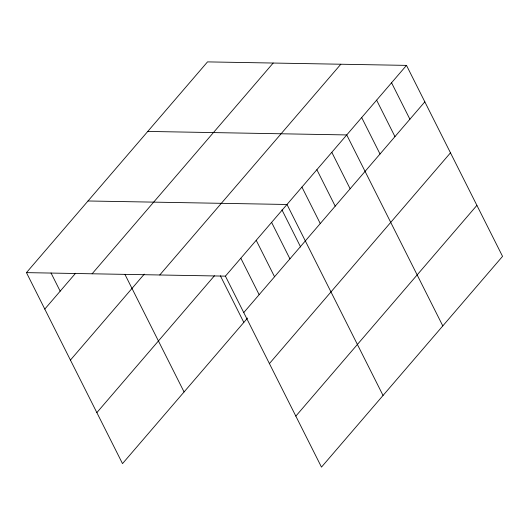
<?xml version="1.0" encoding="UTF-8"?>
<svg xmlns="http://www.w3.org/2000/svg" width="529" height="529" viewBox="0 0 529 529"><rect width="100%" height="100%" fill="white"/><g stroke="black" fill="none" stroke-linecap="round" stroke-linejoin="round"><path stroke-width="0.79" d="M26.45 272.633L207.52 61.886L406.497 65.384L502.55 256.367L321.48 467.114L225.427 276.138L26.45 272.633L122.503 463.616L247.552 318.068M44.786 309.088L75.568 273.262M92.112 273.791L273.182 63.044M70.43 360.077L144.265 274.141M159.765 274.981L340.835 64.234M96.853 412.62L214.437 275.768M225.427 276.138L406.497 65.384M243.763 312.586L424.833 101.839M269.413 363.582L450.477 152.835M295.837 416.118L476.9 205.371M147.763 131.43L346.746 134.935L442.799 325.91M88.012 200.98L286.989 204.478L383.042 395.461M391.559 82.775L409.896 119.223M376.622 100.16L394.951 136.614M361.684 117.55L380.014 153.999M331.809 152.319L350.138 188.774M316.871 169.71L335.201 206.158M301.933 187.094L320.263 223.549M281.957 209.887L300.637 247.036M271.602 222.392L289.932 258.846M256.208 240.305L274.544 276.76M240.821 258.218L259.15 294.673M220.368 275.788L243.816 322.412M125.036 274.584L184.066 391.956M51.009 272.944L60.174 291.175"/></g></svg>
